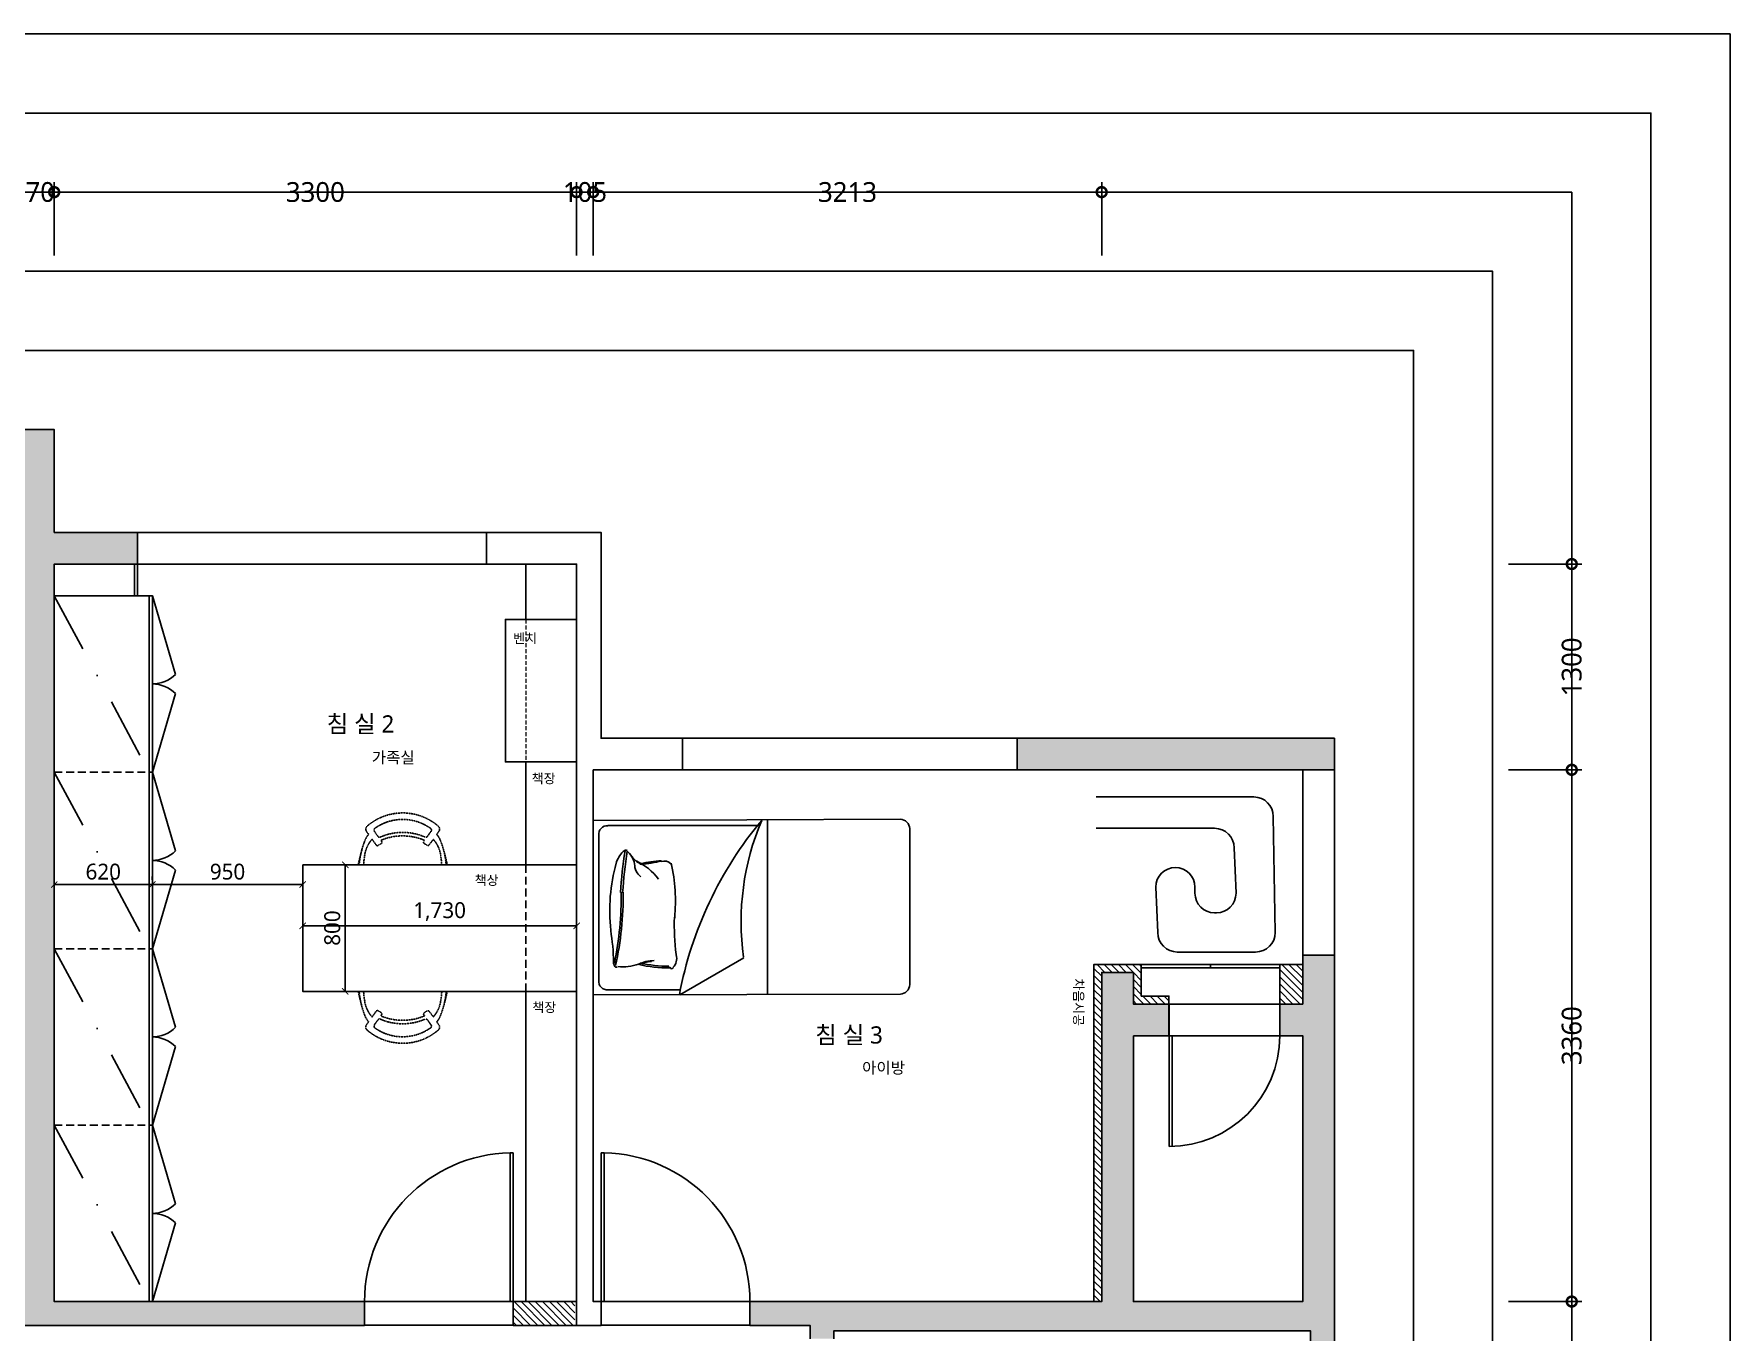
# Model space of a CAD drawing. Header units: millimetres. Extents: x -41292 to 298682, y -22072 to 33155.
# Drawn here: x -8062 to 2654, y 24952 to 33155 of the extents above; entities that cross this region are included whole.
import ezdxf

# ---------------------------------------------------------------- set-up
doc = ezdxf.new("R2010")
doc.units = ezdxf.units.MM
doc.set_wipeout_variables(frame=1)
for name, pattern in [('( Hidden )', [0.375, 0.25, -0.125]), ('CONT', [2, 1, 1]), ('DASHDOT', [25.4, 12.7, -6.35, 0, -6.35]), ('DASHED2', [0.375, 0.25, -0.125]), ('HID1', [0.375, 0.25, -0.125])]:
    doc.linetypes.add(name, pattern=pattern)
doc.layers.add('009_프린트_제외', color=250, linetype='Continuous', plot=False)
for name, color, linetype in [('7. 가구블록', 8, 'Continuous'), ('DOR', 4, 'Continuous'), ('건축_벽체', 2, 'Continuous'), ('인테리어_가구_사입', 5, 'HID1'), ('인테리어_가구_제작', 6, 'Continuous'), ('인테리어_기타', 8, 'Continuous'), ('인테리어_도어', 4, 'Continuous'), ('인테리어_바스', 6, 'Continuous'), ('인테리어_벽체_기존', 3, 'Continuous'), ('인테리어_벽체_신설', 3, 'Continuous'), ('인테리어_창호', 4, 'Continuous'), ('인테리어_치수_내부', 8, 'Continuous'), ('인테리어_치수_외부', 1, 'Continuous'), ('인테리어_키친', 6, 'Continuous'), ('인테리어_텍스트_가구', 7, 'Continuous'), ('인테리어_텍스트_실명', 7, 'Continuous'), ('인테리어_해치_벽체', 8, 'Continuous')]:
    doc.layers.add(name, color=color, linetype=linetype)
doc.layers.add('HACTH', color=8, linetype='Continuous', lineweight=0)
doc.layers.add('인테리어_가구_보유', color=8, linetype='DASHED2', lineweight=0)
doc.styles.add('DIM', font='malgun.ttf')
doc.styles.add('넥슨고딕', font='@Microsoft JhengHei Light.ttf')
doc.styles.add('맑은 고딕', font='malgun.ttf')
doc.styles.add('맑은고딕', font='malgun.ttf')
doc.dimstyles.new('50', dxfattribs={"dimscale": 50, "dimtxt": 2.5, "dimasz": 2.5, "dimexe": 1.25, "dimexo": 2, "dimtad": 0, "dimdec": 0, "dimtxsty": '넥슨고딕', "dimblk": 'DOTSMALL', "dimcen": 2.5, "dimclrd": 1, "dimclre": 1, "dimclrt": 2, "dimadec": 0, "dimazin": 0, "dimtfac": 1, "dimtdec": 0, "dimtix": 1, "dimtmove": 0, "dimatfit": 3, "dimldrblk": 'DOTSMALL', "dimfxl": 1.25, "dimarcsym": 0})
doc.dimstyles.new('A3-50 (내부)', dxfattribs={"dimscale": 0, "dimtxt": 80, "dimasz": 40, "dimexe": 30, "dimexo": 50, "dimgap": 12, "dimtad": 1, "dimdec": 0, "dimzin": 1, "dimdsep": 46, "dimlunit": 6, "dimtxsty": 'DIM', "dimblk": 'ARCHTICK', "dimcen": 1, "dimclrd": 256, "dimclre": 256, "dimclrt": 7, "dimadec": 0, "dimazin": 0, "dimtfac": 1, "dimtdec": 0, "dimtix": 1, "dimtmove": 2, "dimatfit": 0, "dimldrblk": 'ARCHTICK', "dimfxl": 30, "dimlwd": -1, "dimlwe": -1, "dimarcsym": 0})

# ---------------------------------------------------------------- blocks, each defined once
blk = doc.blocks.new('_DotSmall')
at = {"color": 0, "linetype": 'ByBlock', "const_width": 0.5}
blk.add_lwpolyline([(-0.0625, 0, 1), (0.0625, 0, 1)], format="xyb", close=True, dxfattribs=at)
blk = doc.blocks.new('*D166')
at = {"layer": 'Defpoints', "color": 0, "transparency": 16777216}
for p in [(-7934, 32155), (-8204, 31655), (-7934, 31655)]:
    blk.add_point(p, dxfattribs=at)
at = {"layer": '인테리어_치수_외부', "color": 1, "lineweight": -2, "transparency": 16777216}
for p, q in [((-8204, 32155), (-8329, 32155)), ((-8204, 31755), (-8204, 32217)), ((-8204, 32155), (-7934, 32155)), ((-7934, 31755), (-7934, 32217)), ((-7934, 32155), (-7809, 32155))]:
    blk.add_line(p, q, dxfattribs=at)
at = {"layer": '인테리어_치수_외부', "color": 1, "lineweight": -2, "transparency": 16777216, "xscale": 125, "yscale": 125, "zscale": 125}
blk.add_blockref('_DotSmall', (-8204, 32155), dxfattribs=at)
at = {"layer": '인테리어_치수_외부', "color": 1, "lineweight": -2, "transparency": 16777216, "xscale": 125, "yscale": 125, "zscale": 125, "rotation": 180}
blk.add_blockref('_DotSmall', (-7934, 32155), dxfattribs=at)
at = {"layer": '인테리어_치수_외부', "color": 2, "transparency": 16777216, "insert": (-8069, 32155), "char_height": 125, "attachment_point": 5, "style": '넥슨고딕'}
blk.add_mtext('270', dxfattribs=at)
blk = doc.blocks.new('*D167')
at = {"layer": 'Defpoints', "color": 0, "transparency": 16777216}
for p in [(-4634, 32155), (-7934, 31655), (-4634, 31655)]:
    blk.add_point(p, dxfattribs=at)
at = {"layer": '인테리어_치수_외부', "color": 1, "lineweight": -2, "transparency": 16777216}
for p, q in [((-7934, 31755), (-7934, 32217)), ((-7934, 32155), (-6490, 32155)), ((-4634, 32155), (-6077, 32155)), ((-4634, 31755), (-4634, 32217))]:
    blk.add_line(p, q, dxfattribs=at)
at = {"layer": '인테리어_치수_외부', "color": 1, "lineweight": -2, "transparency": 16777216, "xscale": 125, "yscale": 125, "zscale": 125, "rotation": 180}
blk.add_blockref('_DotSmall', (-7934, 32155), dxfattribs=at)
at = {"layer": '인테리어_치수_외부', "color": 1, "lineweight": -2, "transparency": 16777216, "xscale": 125, "yscale": 125, "zscale": 125}
blk.add_blockref('_DotSmall', (-4634, 32155), dxfattribs=at)
at = {"layer": '인테리어_치수_외부', "color": 2, "transparency": 16777216, "insert": (-6284, 32155), "char_height": 125, "attachment_point": 5, "style": '넥슨고딕'}
blk.add_mtext('3300', dxfattribs=at)
blk = doc.blocks.new('*D168')
at = {"layer": 'Defpoints', "color": 0, "transparency": 16777216}
for p in [(-4529, 32155), (-4634, 31655), (-4529, 31655)]:
    blk.add_point(p, dxfattribs=at)
at = {"layer": '인테리어_치수_외부', "color": 1, "lineweight": -2, "transparency": 16777216}
for p, q in [((-4634, 32155), (-4759, 32155)), ((-4634, 31755), (-4634, 32217)), ((-4634, 32155), (-4529, 32155)), ((-4529, 31755), (-4529, 32217)), ((-4529, 32155), (-4404, 32155))]:
    blk.add_line(p, q, dxfattribs=at)
at = {"layer": '인테리어_치수_외부', "color": 1, "lineweight": -2, "transparency": 16777216, "xscale": 125, "yscale": 125, "zscale": 125}
blk.add_blockref('_DotSmall', (-4634, 32155), dxfattribs=at)
at = {"layer": '인테리어_치수_외부', "color": 1, "lineweight": -2, "transparency": 16777216, "xscale": 125, "yscale": 125, "zscale": 125, "rotation": 180}
blk.add_blockref('_DotSmall', (-4529, 32155), dxfattribs=at)
at = {"layer": '인테리어_치수_외부', "color": 2, "transparency": 16777216, "insert": (-4581, 32155), "char_height": 125, "attachment_point": 5, "style": '넥슨고딕'}
blk.add_mtext('105', dxfattribs=at)
blk = doc.blocks.new('*D169')
at = {"layer": 'Defpoints', "color": 0, "transparency": 16777216}
for p in [(-1316, 32155), (-4529, 31655), (-1316, 31655)]:
    blk.add_point(p, dxfattribs=at)
at = {"layer": '인테리어_치수_외부', "color": 1, "lineweight": -2, "transparency": 16777216}
for p, q in [((-4529, 31755), (-4529, 32217)), ((-4529, 32155), (-3111, 32155)), ((-1316, 32155), (-2733, 32155)), ((-1316, 31755), (-1316, 32217))]:
    blk.add_line(p, q, dxfattribs=at)
at = {"layer": '인테리어_치수_외부', "color": 1, "lineweight": -2, "transparency": 16777216, "xscale": 125, "yscale": 125, "zscale": 125, "rotation": 180}
blk.add_blockref('_DotSmall', (-4529, 32155), dxfattribs=at)
at = {"layer": '인테리어_치수_외부', "color": 1, "lineweight": -2, "transparency": 16777216, "xscale": 125, "yscale": 125, "zscale": 125}
blk.add_blockref('_DotSmall', (-1316, 32155), dxfattribs=at)
at = {"layer": '인테리어_치수_외부', "color": 2, "transparency": 16777216, "insert": (-2922, 32155), "char_height": 125, "attachment_point": 5, "style": '넥슨고딕'}
blk.add_mtext('3213', dxfattribs=at)
blk = doc.blocks.new('*D172')
at = {"layer": 'Defpoints', "color": 0, "transparency": 16777216}
for p in [(1154, 25145), (1654, 25145), (1154, 23845)]:
    blk.add_point(p, dxfattribs=at)
at = {"layer": '인테리어_치수_외부', "color": 1, "lineweight": -2, "transparency": 16777216}
for p, q in [((1254, 25145), (1717, 25145)), ((1654, 25145), (1654, 24688)), ((1654, 23845), (1654, 24301)), ((1254, 23845), (1717, 23845))]:
    blk.add_line(p, q, dxfattribs=at)
at = {"layer": '인테리어_치수_외부', "color": 1, "lineweight": -2, "transparency": 16777216, "xscale": 125, "yscale": 125, "zscale": 125}
for p, rotation in [((1654, 25145), 90), ((1654, 23845), 270)]:
    blk.add_blockref('_DotSmall', p, dxfattribs=dict(at, rotation=rotation))
at = {"layer": '인테리어_치수_외부', "color": 2, "transparency": 16777216, "insert": (1654, 24495), "char_height": 125, "attachment_point": 5, "rotation": 90, "style": '넥슨고딕'}
blk.add_mtext('1300', dxfattribs=at)
blk = doc.blocks.new('*D173')
at = {"layer": 'Defpoints', "color": 0, "transparency": 16777216}
for p in [(1154, 28505), (1654, 28505), (1154, 25145)]:
    blk.add_point(p, dxfattribs=at)
at = {"layer": '인테리어_치수_외부', "color": 1, "lineweight": -2, "transparency": 16777216}
for p, q in [((1254, 28505), (1717, 28505)), ((1654, 28505), (1654, 27031)), ((1654, 25145), (1654, 26618)), ((1254, 25145), (1717, 25145))]:
    blk.add_line(p, q, dxfattribs=at)
at = {"layer": '인테리어_치수_외부', "color": 1, "lineweight": -2, "transparency": 16777216, "xscale": 125, "yscale": 125, "zscale": 125}
for p, rotation in [((1654, 28505), 90), ((1654, 25145), 270)]:
    blk.add_blockref('_DotSmall', p, dxfattribs=dict(at, rotation=rotation))
at = {"layer": '인테리어_치수_외부', "color": 2, "transparency": 16777216, "insert": (1654, 26825), "char_height": 125, "attachment_point": 5, "rotation": 90, "style": '넥슨고딕'}
blk.add_mtext('3360', dxfattribs=at)
blk = doc.blocks.new('*D174')
at = {"layer": 'Defpoints', "color": 0, "transparency": 16777216}
for p in [(1154, 29805), (1654, 29805), (1154, 28505)]:
    blk.add_point(p, dxfattribs=at)
at = {"layer": '인테리어_치수_외부', "color": 1, "lineweight": -2, "transparency": 16777216}
for p, q in [((1254, 29805), (1717, 29805)), ((1654, 29805), (1654, 29348)), ((1654, 28505), (1654, 28961)), ((1254, 28505), (1717, 28505))]:
    blk.add_line(p, q, dxfattribs=at)
at = {"layer": '인테리어_치수_외부', "color": 1, "lineweight": -2, "transparency": 16777216, "xscale": 125, "yscale": 125, "zscale": 125}
for p, rotation in [((1654, 29805), 90), ((1654, 28505), 270)]:
    blk.add_blockref('_DotSmall', p, dxfattribs=dict(at, rotation=rotation))
at = {"layer": '인테리어_치수_외부', "color": 2, "transparency": 16777216, "insert": (1654, 29155), "char_height": 125, "attachment_point": 5, "rotation": 90, "style": '넥슨고딕'}
blk.add_mtext('1300', dxfattribs=at)
blk = doc.blocks.new('fjk')
at = {"layer": '7. 가구블록', "color": 8, "linetype": 'Continuous', "ltscale": 4}
for p, q in [((335504, 20578), (335504, 21681)), ((334496, 20611), (334951, 20611))]:
    blk.add_line(p, q, dxfattribs=at)
blk.add_lwpolyline([(334402, 21681), (336343, 21688, -0.414214), (336402, 21629), (336402, 20644, -0.414214), (336343, 20584), (334402, 20578)], format="xyb", close=True, dxfattribs=at)
for points in [[(334496, 21648), (335450, 21648)], [(334438, 20671), (334438, 21601)], [(335355, 20813), (334950, 20578)]]:
    blk.add_lwpolyline(points, dxfattribs=at)
for points in [[(335353, 20817, -0.136238), (335467, 21681, 0.127708), (334947, 20581)], [(334617, 21491, 0.34633), (334592, 21485, 0.127623), (334547, 21409)], [(334663, 21407, 0.087806), (334647, 21451, 0.09201), (334614, 21489)], [(334554, 20755, -0.504232), (334537, 20763, -0.091574), (334531, 20785, 0.037556), (334513, 20986)], [(334771, 20790, 0.076247), (334688, 20772, 0.072199), (334886, 20750)]]:
    blk.add_lwpolyline(points, format="xyb", dxfattribs=at)
for centre, radius, start, end in [((334491, 21594), 53.4, 84.764, 187.3979), ((337416, 21046), 2847, 171.0495, 176.3943), ((337416, 21046), 2833, 171.0439, 176.3943), ((334743, 21508), 109, 210.1883, 248.4701), ((335625, 21110), 1118, 164.4132, 186.3131), ((334760, 21402), 95.7, 177.2182, 234.2044), ((334518, 21088), 371, 36.7509, 65.2863), ((334714, 21455), 51.2, 251.5465, 260.0217), ((334982, 19788), 1645, 95.199, 99.7785), ((334597, 22434), 1037, 275.9508, 283.206), ((334854, 21369), 55.6, 44.1574, 112.0584), ((333796, 21168), 1126, 354.8208, 12.4318), ((332515, 21197), 2064, 348.3333, 0.8725), ((332594, 21203), 1998, 347.3077, 0.7223), ((336434, 21023), 1519, 178.2422, 187.1375), ((334787, 20579), 216, 89.8824, 117.4966), ((334852, 20807), 77.9, 314.3826, 17.911), ((334588, 21061), 305, 264.3673, 289.3502), ((334875, 21512), 752, 256.5056, 270.4678), ((334879, 20734), 20, 19.6413, 86.1306), ((334899, 20755), 11.1, 211.0291, 344.6994), ((334491, 20664), 53.4, 172.6021, 275.236)]:
    blk.add_arc(centre, radius, start, end, dxfattribs=at)
blk = doc.blocks.new('DKJHF')
at = {"color": 4}
for p, q in [((132558, 18918), (132558, 19858)), ((132558, 19858), (132578, 19858)), ((132578, 18918), (132578, 19858))]:
    blk.add_line(p, q, dxfattribs=at)
blk.add_lwpolyline([(132558, 18768), (133498, 18768), (133498, 18918), (132558, 18918)], close=True, dxfattribs=at)
blk.add_arc((132558, 18918), 940, 0, 88.7808, dxfattribs=at)
blk = doc.blocks.new('SADAW')
at = {"color": 4}
for p, q in [((132333, 18918), (132333, 19858)), ((132333, 19858), (132353, 19858)), ((132353, 18918), (132353, 19858))]:
    blk.add_line(p, q, dxfattribs=at)
blk.add_lwpolyline([(131413, 18768), (132353, 18768), (132353, 18918), (131413, 18918)], close=True, dxfattribs=at)
blk.add_arc((132353, 18918), 940, 91.2192, 180, dxfattribs=at)
blk = doc.blocks.new('LSKJD')
at = {"color": 4}
blk.add_line((136166, 20598), (136166, 19898), dxfattribs=at)
blk.add_lwpolyline([(136146, 20598), (136846, 20598), (136846, 20798), (136146, 20798)], close=True, dxfattribs=at)
blk.add_arc((136146, 20598), 700, 270, 0, dxfattribs=at)
blk = doc.blocks.new('DSUHDFUSDFHUH')
at = {"layer": 'DOR'}
blk.add_line((401570, 244503), (401570, 245203), dxfattribs=at)
at = {"layer": '인테리어_도어'}
blk.add_blockref('LSKJD', (265424, 224605), dxfattribs=at)
blk = doc.blocks.new('책상의자')
at = {"layer": '인테리어_가구_사입', "color": 8, "linetype": '( Hidden )', "ltscale": 5}
for p, q in [((113787, 53824), (113807, 53809)), ((113789, 53773), (113821, 53749)), ((113838, 53787), (113875, 53761)), ((113846, 53731), (113853, 53727)), ((113877, 53749), (113866, 53730)), ((113786, 53364), (113808, 53379)), ((113788, 53415), (113821, 53438)), ((113839, 53400), (113874, 53427)), ((113846, 53456), (113852, 53461)), ((113877, 53439), (113865, 53458))]:
    blk.add_line(p, q, dxfattribs=at)
for centre, radius, start, end in [((114017, 53594), 345, 138.9979, 220.9366), ((113774, 53805), 22.6, 55.9255, 139.2632), ((113890, 53714), 126, 116.2601, 130.7423), ((114046, 53334), 537, 94.9511, 113.2594), ((113965, 53648), 188, 97.4888, 132.391), ((114224, 52767), 1130, 101.4265, 106.4653), ((114031, 53338), 504, 93.5561, 100.3197), ((114017, 53594), 304, 145.1572, 214.759), ((113780, 53760), 14.6, 55.4796, 152.3609), ((114151, 53594), 356, 156.6602, 203.3178), ((114173, 53594), 356, 157.1535, 202.7371), ((113814, 53740), 12, 333.6604, 52.9211), ((113858, 53734), 9.04, 235.0126, 328.706), ((113870, 53754), 9.04, 328.7055, 55.0134), ((113774, 53383), 22.6, 220.7632, 304.1005), ((113780, 53427), 14.6, 207.6657, 304.5466), ((113890, 53474), 126, 229.1315, 243.7661), ((113813, 53447), 12, 307.105, 26.3658), ((113965, 53540), 188, 227.9325, 262.5373), ((113857, 53453), 9.04, 31.3201, 125.0127), ((113869, 53434), 9.04, 305.0127, 31.3206), ((114046, 53854), 537, 246.7667, 265.0616), ((114223, 54420), 1130, 253.5608, 258.593), ((114031, 53850), 504, 259.7064, 266.4572)]:
    blk.add_arc(centre, radius, start, end, dxfattribs=at)
blk = doc.blocks.new('_ArchTick')
at = {"color": 0, "linetype": 'ByBlock', "const_width": 0.15}
blk.add_lwpolyline([(-0.5, -0.5), (0.5, 0.5)], dxfattribs=at)
blk = doc.blocks.new('*D187')
at = {"layer": 'Defpoints', "color": 0, "transparency": 16777216}
for p in [(-7314, 27780), (-7314, 27780), (-6364, 27780)]:
    blk.add_point(p, dxfattribs=at)
at = {"layer": '인테리어_치수_내부', "color": 8, "transparency": 16777216}
for p, q in [((-7314, 27830), (-7314, 27810)), ((-6364, 27780), (-7314, 27780)), ((-6364, 27830), (-6364, 27810))]:
    blk.add_line(p, q, dxfattribs=at)
at = {"layer": '인테리어_치수_내부', "color": 8, "transparency": 16777216, "xscale": 40, "yscale": 40, "zscale": 40, "rotation": 180}
blk.add_blockref('_ArchTick', (-7314, 27780), dxfattribs=at)
at = {"layer": '인테리어_치수_내부', "color": 8, "transparency": 16777216, "xscale": 40, "yscale": 40, "zscale": 40}
blk.add_blockref('_ArchTick', (-6364, 27780), dxfattribs=at)
at = {"layer": '인테리어_치수_내부', "color": 7, "transparency": 16777216, "insert": (-6839, 27861), "char_height": 100, "attachment_point": 5, "style": 'DIM'}
blk.add_mtext('950', dxfattribs=at)
blk = doc.blocks.new('*D188')
at = {"layer": 'Defpoints', "color": 0, "transparency": 16777216}
for p in [(-7934, 27780), (-7314, 27780), (-7934, 27738)]:
    blk.add_point(p, dxfattribs=at)
at = {"layer": '인테리어_치수_내부', "color": 8, "transparency": 16777216}
for p, q in [((-7934, 27788), (-7934, 27810)), ((-7314, 27780), (-7934, 27780)), ((-7314, 27830), (-7314, 27810))]:
    blk.add_line(p, q, dxfattribs=at)
at = {"layer": '인테리어_치수_내부', "color": 8, "transparency": 16777216, "xscale": 40, "yscale": 40, "zscale": 40, "rotation": 180}
blk.add_blockref('_ArchTick', (-7934, 27780), dxfattribs=at)
at = {"layer": '인테리어_치수_내부', "color": 8, "transparency": 16777216, "xscale": 40, "yscale": 40, "zscale": 40}
blk.add_blockref('_ArchTick', (-7314, 27780), dxfattribs=at)
at = {"layer": '인테리어_치수_내부', "color": 7, "transparency": 16777216, "insert": (-7624, 27861), "char_height": 100, "attachment_point": 5, "style": 'DIM'}
blk.add_mtext('620', dxfattribs=at)
blk = doc.blocks.new('*D196')
at = {"layer": 'Defpoints', "color": 0, "transparency": 16777216}
for p in [(-6364, 27905), (-6364, 27105), (-6095, 27105)]:
    blk.add_point(p, dxfattribs=at)
at = {"layer": '인테리어_치수_내부', "color": 8, "transparency": 16777216}
for p, q in [((-6314, 27905), (-6065, 27905)), ((-6095, 27905), (-6095, 27105)), ((-6314, 27105), (-6065, 27105))]:
    blk.add_line(p, q, dxfattribs=at)
at = {"layer": '인테리어_치수_내부', "color": 8, "transparency": 16777216, "xscale": 40, "yscale": 40, "zscale": 40}
for p, rotation in [((-6095, 27905), 90), ((-6095, 27105), 270)]:
    blk.add_blockref('_ArchTick', p, dxfattribs=dict(at, rotation=rotation))
at = {"layer": '인테리어_치수_내부', "color": 7, "transparency": 16777216, "insert": (-6177, 27505), "char_height": 100, "attachment_point": 5, "rotation": 90, "style": 'DIM'}
blk.add_mtext('800', dxfattribs=at)
blk = doc.blocks.new('*D197')
at = {"layer": 'Defpoints', "color": 0, "transparency": 16777216}
for p in [(-6364, 27905), (-4634, 27905), (-4634, 27519)]:
    blk.add_point(p, dxfattribs=at)
at = {"layer": '인테리어_치수_내부', "color": 8, "transparency": 16777216}
for p, q in [((-6364, 27855), (-6364, 27489)), ((-4634, 27855), (-4634, 27489)), ((-6364, 27519), (-4634, 27519))]:
    blk.add_line(p, q, dxfattribs=at)
at = {"layer": '인테리어_치수_내부', "color": 8, "transparency": 16777216, "xscale": 40, "yscale": 40, "zscale": 40, "rotation": 180}
blk.add_blockref('_ArchTick', (-6364, 27519), dxfattribs=at)
at = {"layer": '인테리어_치수_내부', "color": 8, "transparency": 16777216, "xscale": 40, "yscale": 40, "zscale": 40}
blk.add_blockref('_ArchTick', (-4634, 27519), dxfattribs=at)
at = {"layer": '인테리어_치수_내부', "color": 7, "transparency": 16777216, "insert": (-5499, 27609), "char_height": 100, "attachment_point": 5, "style": 'DIM'}
blk.add_mtext('1,730', dxfattribs=at)

msp = doc.modelspace()

# ---------------------------------------------------------------- hatches: boundary and pattern name
at = {"layer": '인테리어_해치_벽체'}
h = msp.add_hatch(color=256, dxfattribs=at)
h.dxf.hatch_style = 1
h.paths.add_polyline_path([(-8823.71, 30324.65), (-8203.71, 30324.65), (-8203.71, 29874.65), (-8823.71, 29874.65)], flags=16)
h.paths.add_polyline_path([(-7933.71, 25144.65), (-5973.71, 25144.65), (-5973.71, 24994.65), (-8203.71, 24994.65), (-8203.71, 25094.65), (-8203.71, 29774.65), (-8923.71, 29774.65), (-8923.71, 30654.65), (-7933.71, 30654.65), (-7933.71, 30004.65), (-7408.71, 30004.65), (-7408.71, 29804.65), (-7933.71, 29804.65)])
h = msp.add_hatch(color=256, dxfattribs=at)
h.dxf.hatch_style = 1
h.paths.add_polyline_path([(-4478.71, 25144.65), (-4528.71, 25144.65), (-4528.71, 28504.65), (-3963.71, 28504.65), (-3963.71, 28704.65), (-4478.71, 28704.65), (-4478.71, 30004.65), (-5203.71, 30004.65), (-5203.71, 29804.65), (-4633.71, 29804.65), (-4633.71, 28504.65), (-4633.71, 24994.65), (-4478.71, 24994.65)], flags=17)
edge = h.paths.add_edge_path(flags=17)
edge.add_line((-4478.71, 25144.65), (-4528.71, 25144.65))
edge.add_line((-4478.71, 24994.65), (-4478.71, 25144.65))
edge.add_line((-4633.71, 24994.65), (-4478.71, 24994.65))
edge.add_line((-4633.71, 28504.65), (-4633.71, 24994.65))
edge.add_line((-4633.71, 29804.65), (-4633.71, 28504.65))
edge.add_line((-5203.71, 29804.65), (-4633.71, 29804.65))
edge.add_line((-5203.71, 30004.65), (-5203.71, 29804.65))
edge.add_line((-4478.71, 30004.65), (-5203.71, 30004.65))
edge.add_line((-4478.71, 28704.65), (-4478.71, 30004.65))
edge.add_line((-3963.71, 28704.65), (-4478.71, 28704.65))
edge.add_line((-3963.71, 28504.65), (-3963.71, 28704.65))
edge.add_line((-4528.71, 28504.65), (-3963.71, 28504.65))
edge.add_line((-4528.71, 25144.65), (-4528.71, 28504.65))
h.paths.add_polyline_path([(-4478.71, 24994.65), (-4478.71, 25144.65)], flags=0)
h = msp.add_hatch(color=256, dxfattribs=at)
h.dxf.hatch_style = 1
h.paths.add_polyline_path([(-1850.71, 28504.65), (154.29, 28504.65), (154.29, 28704.65), (-1850.71, 28704.65)])
h = msp.add_hatch(color=256, dxfattribs=at)
h.dxf.hatch_style = 1
h.paths.add_polyline_path([(-1115.71, 26824.65), (-890.71, 26824.65), (-890.71, 27024.65), (-1115.71, 27024.65), (-1115.71, 27224.65), (-1315.71, 27224.65), (-1315.71, 25144.65), (-3538.71, 25144.65), (-3538.71, 24994.65), (-3158.71, 24994.65), (-3158.71, 24909.65), (-3008.71, 24909.65), (-3008.71, 24959.65), (4.29, 24959.65), (4.29, 24359.65), (154.29, 24359.65), (154.29, 27334.65), (-45.71, 27334.65), (-45.71, 27024.65), (-190.71, 27024.65), (-190.71, 26824.65), (-45.71, 26824.65), (-45.71, 25144.65), (-1115.71, 25144.65)])
h = msp.add_hatch(dxfattribs=at)
h.set_pattern_fill('ANSI31', color=256, scale=10, angle=450)
h.set_pattern_definition([(135, (-563062.302, -218378.367), (-22.4506403, -22.4506403), [])])
h.paths.add_polyline_path([(-45.71, 27274.65), (-190.71, 27274.65), (-190.71, 27074.65), (-190.71, 27024.65), (-45.71, 27024.65)])
h.paths.add_polyline_path([(-890.71, 27074.65), (-1065.71, 27074.65), (-1065.71, 27274.65), (-1365.71, 27274.65), (-1365.71, 25144.65), (-1315.71, 25144.65), (-1315.71, 27224.65), (-1115.71, 27224.65), (-1115.71, 27024.65), (-890.71, 27024.65)])
h = msp.add_hatch(dxfattribs=at)
h.set_pattern_fill('ANSI31', color=256, scale=10, angle=450)
h.set_pattern_definition([(135, (-436070.484, -191694.388), (-22.4506403, -22.4506403), [])])
h.paths.add_polyline_path([(-5033.71, 25144.65), (-4643.71, 25144.65), (-4643.71, 24994.65), (-5033.71, 24994.65)])

# ---------------------------------------------------------------- linework, layer by layer
at = {"layer": '009_프린트_제외'}
for points in [[(-21855.71, 16684.65), (2654.29, 16684.65), (2654.29, 33154.65), (-21855.71, 33154.65)], [(-21355.71, 17184.65), (2154.29, 17184.65), (2154.29, 32654.65), (-21355.71, 32654.65)], [(-20855.71, 17684.65), (1654.29, 17684.65), (1654.29, 32154.65), (-20855.71, 32154.65)], [(-20355.71, 18184.65), (1154.29, 18184.65), (1154.29, 31654.65), (-20355.71, 31654.65)], [(-19855.71, 18684.65), (654.29, 18684.65), (654.29, 31154.65), (-19855.71, 31154.65)]]:
    msp.add_lwpolyline(points, close=True, dxfattribs=at)
at = {"layer": '건축_벽체'}
for points in [[(-4478.71, 25144.65), (-4528.71, 25144.65), (-4528.71, 28504.65), (-3963.71, 28504.65), (-3963.71, 28704.65), (-4478.71, 28704.65), (-4478.71, 30004.65), (-5203.71, 30004.65), (-5203.71, 29804.65), (-4633.71, 29804.65), (-4633.71, 28504.65), (-4633.71, 24994.65), (-4478.71, 24994.65), (-4478.71, 25144.65), (-4478.71, 24994.65)], [(154.29, 24359.65), (154.29, 27334.65), (-45.71, 27334.65), (-45.71, 27024.65), (-190.71, 27024.65), (-190.71, 26824.65), (-45.71, 26824.65), (-45.71, 25144.65), (-1115.71, 25144.65), (-1115.71, 26824.65)], [(-3008.71, 24909.65), (-3008.71, 24959.65), (4.29, 24959.65), (4.29, 24359.65)]]:
    msp.add_lwpolyline(points, dxfattribs=at)
msp.add_lwpolyline([(-1850.71, 28704.65), (154.29, 28704.65), (154.29, 28504.65), (-1850.71, 28504.65)], close=True, dxfattribs=at)
at = {"layer": '인테리어_가구_보유', "color": 8, "linetype": '( Hidden )', "ltscale": 100}
msp.add_line((-4953.71, 29454.65), (-4953.71, 28554.65), dxfattribs=at)
at = {"layer": '인테리어_가구_제작'}
for p, q in [((-7426.71, 29804.65), (-7426.71, 29604.65)), ((-7408.71, 29804.65), (-7408.71, 29604.65)), ((-4633.71, 29804.65), (-7313.71, 29804.65)), ((-4633.71, 28744.65), (-4633.71, 29804.65)), ((-7333.71, 29604.65), (-7333.71, 25144.65))]:
    msp.add_line(p, q, dxfattribs=at)
at = {"layer": '인테리어_가구_제작', "color": 1, "linetype": 'DASHDOT', "ltscale": 30}
for p, q in [((-7933.71, 29604.65), (-7333.71, 28489.65)), ((-7933.71, 28489.65), (-7333.71, 27374.65)), ((-7933.71, 27374.65), (-7333.71, 26259.65)), ((-7933.71, 26259.65), (-7333.71, 25144.65))]:
    msp.add_line(p, q, dxfattribs=at)
at = {"layer": '인테리어_가구_제작', "color": 8, "linetype": 'CONT', "ltscale": 200}
for p, q in [((-7313.71, 29604.65), (-7167.59, 29107.74)), ((-7313.71, 28489.65), (-7167.59, 28986.56)), ((-7313.71, 28489.65), (-7167.59, 27992.74)), ((-7313.71, 27374.65), (-7167.59, 27871.56)), ((-7313.71, 27374.65), (-7167.59, 26877.74)), ((-7313.71, 26259.65), (-7167.59, 26756.56)), ((-7313.71, 26259.65), (-7167.59, 25762.74)), ((-7313.71, 25144.65), (-7167.59, 25641.56))]:
    msp.add_line(p, q, dxfattribs=at)
at = {"layer": '인테리어_가구_제작'}
for points in [[(-4953.71, 29454.65), (-4953.71, 29804.65), (-4633.71, 29804.65), (-4633.71, 25144.65), (-4953.71, 25144.65), (-4953.71, 27104.65)], [(-4633.71, 29454.65), (-5083.71, 29454.65), (-5083.71, 28554.65), (-4633.71, 28554.65), (-4633.71, 29454.65)], [(-4953.71, 27904.65), (-4953.71, 28554.65)]]:
    msp.add_lwpolyline(points, dxfattribs=at)
for points in [[(-7933.71, 25144.65), (-7313.71, 25144.65), (-7313.71, 29604.65), (-7933.71, 29604.65)], [(-6363.71, 27904.65), (-4633.71, 27904.65), (-4633.71, 27104.65), (-6363.71, 27104.65)]]:
    msp.add_lwpolyline(points, close=True, dxfattribs=at)
at = {"layer": '인테리어_가구_제작', "color": 8, "linetype": 'CONT', "ltscale": 200}
for centre, start, end in [((-7315.45, 29257.83), 270.47132, 314.57088), ((-7315.45, 28836.47), 45.42912, 89.52868), ((-7315.45, 28142.83), 270.47132, 314.57088), ((-7315.45, 27721.47), 45.42912, 89.52868), ((-7315.45, 27027.83), 270.47132, 314.57088), ((-7315.45, 26606.47), 45.42912, 89.52868), ((-7315.45, 25912.83), 270.47132, 314.57088), ((-7315.45, 25491.47), 45.42912, 89.52868)]:
    msp.add_arc(centre, 210.69, start, end, dxfattribs=at)
at = {"layer": '인테리어_기타', "color": 152, "true_color": 0x2776bb}
for p, q in [((-355.34, 28333.49), (-1350.01, 28333.49)), ((-219.46, 27477.24), (-231.59, 28209.74)), ((-1350.01, 28135.34), (-602.84, 28135.34)), ((-479.09, 28011.59), (-466.96, 27724.74)), ((-850.34, 27887.84), (-850.34, 27887.84)), ((-974.09, 27764.09), (-961.96, 27477.24)), ((-726.59, 27764.09), (-726.59, 27724.74)), ((-602.84, 27600.99), (-590.71, 27600.99)), ((-590.71, 27600.99), (-590.71, 27600.99)), ((-838.21, 27353.49), (-343.21, 27353.49))]:
    msp.add_line(p, q, dxfattribs=at)
for centre, start, end in [((-355.34, 28209.74), 0, 90), ((-602.84, 28011.59), 0, 90), ((-850.34, 27764.09), 90, 180), ((-850.34, 27764.09), 0, 90), ((-602.84, 27724.74), 180, 270), ((-590.71, 27724.74), 270, 0), ((-838.21, 27477.24), 180, 270), ((-343.21, 27477.24), 270, 0)]:
    msp.add_arc(centre, 123.75, start, end, dxfattribs=at)
at = {"layer": '인테리어_바스'}
for points in [[(-1065.71, 27274.65), (-190.71, 27274.65), (-190.71, 27254.65), (-1065.71, 27254.65), (-1065.71, 27274.65)], [(-628.21, 27254.65), (-628.21, 27274.65)]]:
    msp.add_lwpolyline(points, dxfattribs=at)
at = {"layer": '인테리어_벽체_기존'}
msp.add_lwpolyline([(-5033.71, 25144.65), (-4633.71, 25144.65), (-4633.71, 24994.65), (-5033.71, 24994.65)], close=True, dxfattribs=at)
at = {"layer": '인테리어_벽체_신설'}
msp.add_lwpolyline([(-890.71, 27024.65), (-890.71, 27074.65), (-1065.71, 27074.65), (-1065.71, 27274.65), (-1365.71, 27274.65), (-1365.71, 25144.65), (-1315.71, 25144.65), (-1315.71, 27224.65), (-1115.71, 27224.65), (-1115.71, 27024.65), (-890.71, 27024.65)], dxfattribs=at)
msp.add_lwpolyline([(-190.71, 27024.65), (-190.71, 27274.65), (-45.71, 27274.65), (-45.71, 27024.65)], close=True, dxfattribs=at)
at = {"layer": '인테리어_창호'}
for points in [[(-7408.71, 30004.65), (-7408.71, 29804.65), (-5203.71, 29804.65), (-5203.71, 30004.65)], [(-3963.71, 28704.65), (-3963.71, 28504.65), (-1850.71, 28504.65), (-1850.71, 28704.65)], [(154.29, 28504.65), (-45.71, 28504.65), (-45.71, 27334.65), (154.29, 27334.65)]]:
    msp.add_lwpolyline(points, close=True, dxfattribs=at)
at = {"layer": '인테리어_키친', "color": 8, "linetype": 'DASHED2', "ltscale": 200}
for p, q in [((-7933.71, 28489.65), (-7313.71, 28489.65)), ((-4953.71, 27904.65), (-4953.71, 27104.65)), ((-7933.71, 27374.65), (-7313.71, 27374.65)), ((-7933.71, 26259.65), (-7313.71, 26259.65))]:
    msp.add_line(p, q, dxfattribs=at)

# ---------------------------------------------------------------- block references
at = {"layer": 'HACTH', "xscale": -1, "rotation": 90}
msp.add_blockref('책상의자', (47861.63, 141904.34), dxfattribs=at)
at = {"layer": 'HACTH', "rotation": 90.00000000000001}
msp.add_blockref('책상의자', (47861.63, -86895.04), dxfattribs=at)
at = {"layer": '인테리어_가구_보유'}
msp.add_blockref('fjk', (-338931.07, 6504.05), dxfattribs=at)
at = {"layer": '인테리어_도어'}
for name, p in [('DSUHDFUSDFHUH', (-402460.48, -218378.37)), ('SADAW', (-137386.37, 6227.06)), ('DKJHF', (-137036.37, 6227.06))]:
    msp.add_blockref(name, p, dxfattribs=at)

# ---------------------------------------------------------------- texts
at = {"layer": '인테리어_텍스트_가구', "linetype": 'Continuous', "style": '맑은 고딕'}
for s, rotation, p in [('벤치', 0.050093, (-5034.6, 29305.07)), ('책장', 0.050093, (-4917.26, 28419.69)), ('책상', 0.050093, (-5276.99, 27777.2)), ('차음시공', 270.050093, (-1491.74, 27187.22)), ('책장', 0.050093, (-4912.99, 26974.3))]:
    msp.add_text(s, height=60, rotation=rotation, dxfattribs=at).set_placement(p)

# ---------------------------------------------------------------- dimensions: what is measured, and where the dimension line sits
at = {"layer": '인테리어_치수_내부'}
for base, p1, p2, picture, middle in [((-7933.71, 27779.78), (-7313.71, 27779.78), (-7933.71, 27737.94), '*D188', (-7623.71, 27861.44)), ((-7313.71, 27779.78), (-6363.71, 27779.78), (-7313.71, 27779.78), '*D187', (-6838.71, 27861.44)), ((-4633.71, 27518.63), (-6363.71, 27904.65), (-4633.71, 27904.65), '*D197', (-5498.71, 27608.96))]:
    dim = msp.add_linear_dim(base=base, p1=p1, p2=p2, dimstyle='A3-50 (내부)', override={"dimscale": 1, "dimtxt": 100, "dimgap": 30, "dimclrd": 8, "dimclre": 8}, dxfattribs=at)
    dim.commit()
    dim.dimension.update_dxf_attribs({"geometry": picture, "text_midpoint": middle})
dim = msp.add_linear_dim(base=(-6095.23, 27104.65), p1=(-6363.71, 27904.65), p2=(-6363.71, 27104.65), angle=90, dimstyle='A3-50 (내부)', override={"dimscale": 1, "dimtxt": 100, "dimgap": 30, "dimclrd": 8, "dimclre": 8}, dxfattribs=at)
dim.commit()
dim.dimension.update_dxf_attribs({"geometry": '*D196', "text_midpoint": (-6176.89, 27504.65)})
at = {"layer": '인테리어_치수_외부', "color": 0}
for base, p1, p2, picture, middle in [((-7933.71, 32154.65), (-8203.71, 31654.65), (-7933.71, 31654.65), '*D166', (-8068.71, 32154.65)), ((-4633.71, 32154.65), (-7933.71, 31654.65), (-4633.71, 31654.65), '*D167', (-6283.71, 32154.65)), ((-4528.71, 32154.65), (-4633.71, 31654.65), (-4528.71, 31654.65), '*D168', (-4581.21, 32154.65))]:
    dim = msp.add_linear_dim(base=base, p1=p1, p2=p2, dimstyle='50', dxfattribs=at)
    dim.commit()
    dim.dimension.update_dxf_attribs({"geometry": picture, "text_midpoint": middle})
dim = msp.add_linear_dim(base=(-1315.71, 32154.65), p1=(-4528.71, 31654.65), p2=(-1315.71, 31654.65), dimstyle='50', override={"dimtad": 0}, dxfattribs=at)
dim.commit()
dim.dimension.update_dxf_attribs({"geometry": '*D169', "text_midpoint": (-2922.21, 32154.65)})
for base, p1, p2, picture, middle in [((1654.29, 29804.65), (1154.29, 28504.65), (1154.29, 29804.65), '*D174', (1654.29, 29154.65)), ((1654.29, 28504.65), (1154.29, 25144.65), (1154.29, 28504.65), '*D173', (1654.29, 26824.65)), ((1654.29, 25144.65), (1154.29, 23844.65), (1154.29, 25144.65), '*D172', (1654.29, 24494.65))]:
    dim = msp.add_linear_dim(base=base, p1=p1, p2=p2, angle=270, dimstyle='50', dxfattribs=at)
    dim.commit()
    dim.dimension.update_dxf_attribs({"geometry": picture, "text_midpoint": middle})

# ---------------------------------------------------------------- next in the draw order: wipeouts: each hides what was drawn before it
at = {"color": 3, "linetype": 'Continuous'}
for points in [[(-5630.75, 28899.11), (-6386.65, 28903.64), (-6386.65, 28680.7), (-5630.75, 28676.17)], [(-3300.16, 26715.45), (-2544.26, 26715.45), (-2544.26, 26933.85), (-3300.16, 26933.85)]]:
    msp.add_wipeout(points, dxfattribs=at).dxf.layer = '인테리어_텍스트_실명'

# ---------------------------------------------------------------- next in the draw order: linework, layer by layer
at = {"layer": '건축_벽체'}
msp.add_lwpolyline([(-7408.71, 30004.65), (-7408.71, 29804.65), (-7933.71, 29804.65), (-7933.71, 25144.65), (-5973.71, 25144.65), (-5973.71, 24994.65), (-8203.71, 24994.65), (-8203.71, 24994.65), (-8203.71, 24994.65), (-8203.71, 29774.65), (-8923.71, 29774.65), (-8923.71, 30654.65), (-7933.71, 30654.65), (-7933.71, 30004.65)], close=True, dxfattribs=at)
msp.add_lwpolyline([(-1115.71, 26824.65), (-890.71, 26824.65), (-890.71, 27024.65), (-1115.71, 27024.65), (-1115.71, 27224.65), (-1315.71, 27224.65), (-1315.71, 25144.65), (-3538.71, 25144.65), (-3538.71, 24994.65), (-3158.71, 24994.65), (-3158.71, 24909.65)], dxfattribs=at)

# ---------------------------------------------------------------- next in the draw order: texts
at = {"layer": '인테리어_텍스트_가구', "linetype": 'Continuous', "style": '맑은 고딕'}
for s, p in [('가족실', (-5927.35, 28546.24)), ('아이방', (-2829.27, 26585.51))]:
    msp.add_text(s, height=72, rotation=0.050093, dxfattribs=at).set_placement(p)
at = {"layer": '인테리어_텍스트_실명', "color": 3, "linetype": 'Continuous', "char_height": 108.75, "width": 1096.1135, "attachment_point": 5, "style": '맑은고딕'}
for s, insert in [('침 실 2', (-5998.69, 28789.91)), ('침 실 3', (-2912.2, 26824.65))]:
    msp.add_mtext(s, dxfattribs=dict(at, insert=insert))

doc.saveas('drawing.dxf')
